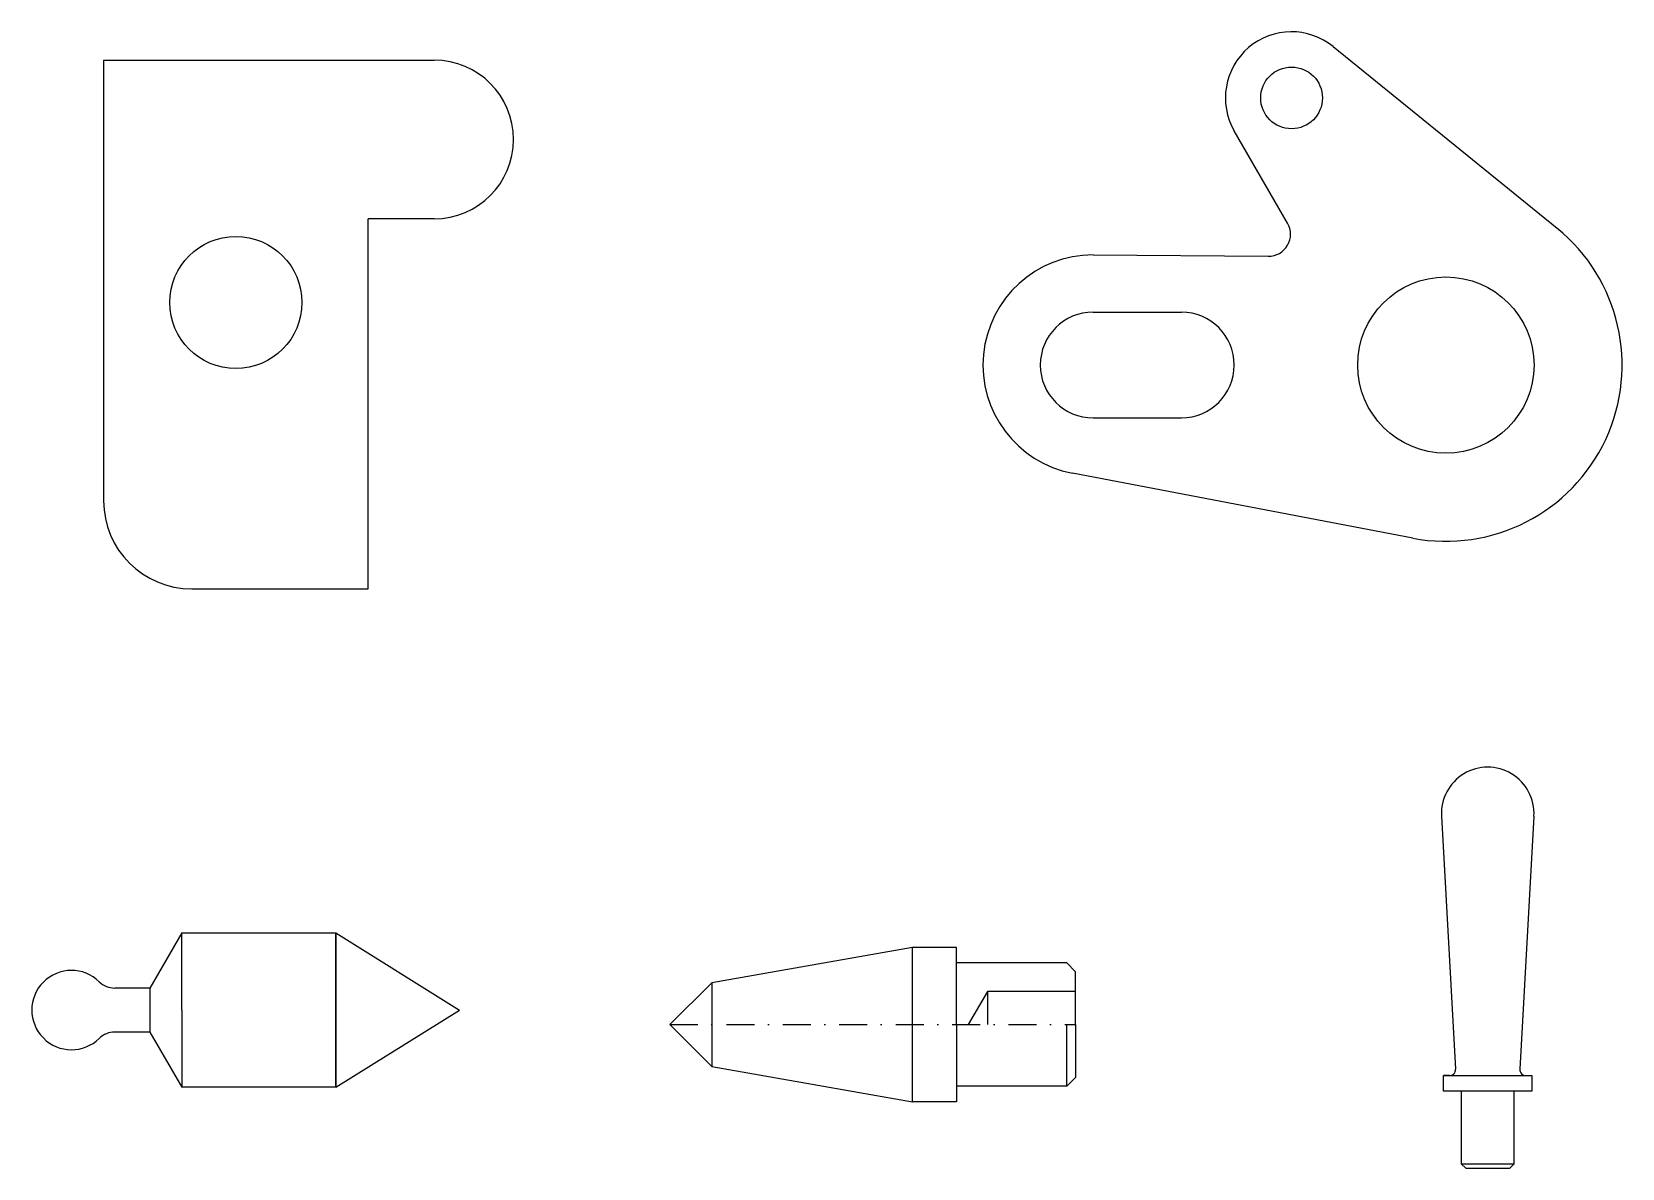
# Model space of a CAD drawing. Header units: millimetres. Extents: x 16 to 376, y 208 to 466.
import ezdxf

# ---------------------------------------------------------------- set-up
doc = ezdxf.new("R2010")
doc.units = ezdxf.units.MM
doc.linetypes.add('TRAZO_Y_PUNTO2', pattern=[12.7, 6.35, -3.175, 0, -3.175])

msp = doc.modelspace()

# ---------------------------------------------------------------- linework, layer by layer
for p, q in [((310.83, 462.9), (361.59, 421.69)), ((31.89, 459.82), (106.89, 459.82)), ((31.89, 459.82), (31.89, 359.82)), ((300.47, 422.82), (288.38, 443.75)), ((91.89, 339.82), (91.89, 423.82)), ((106.89, 423.82), (91.89, 423.82)), ((256.37, 415.63), (296.1, 415.32)), ((256.37, 402.63), (276.37, 402.63)), ((256.37, 378.63), (276.37, 378.63)), ((328.87, 351.34), (251.69, 366.08)), ((51.89, 339.82), (91.89, 339.82)), ((335.39, 288.27), (338.59, 230.83)), ((356.36, 288.27), (353.16, 230.83)), ((49.61, 261.75), (42.39, 249.25)), ((49.61, 244.25), (49.61, 261.75)), ((49.61, 261.75), (84.61, 261.75)), ((84.61, 261.75), (84.61, 226.75)), ((84.61, 261.75), (112.61, 244.25)), ((84.61, 226.75), (84.61, 261.75)), ((215.37, 258.44), (169.84, 250.41)), ((215.37, 223.44), (215.37, 258.44)), ((225.37, 258.44), (215.37, 258.44)), ((225.37, 240.94), (225.37, 258.44)), ((250.37, 254.94), (225.37, 254.94)), ((250.37, 254.94), (252.37, 252.94)), ((252.37, 240.94), (252.37, 252.94)), ((42.39, 249.25), (34.41, 249.25)), ((42.39, 249.25), (42.39, 244.25)), ((160.37, 240.94), (169.84, 250.41)), ((169.84, 250.41), (169.84, 231.47)), ((232.37, 248.44), (228.04, 240.94)), ((252.37, 248.44), (232.37, 248.44)), ((232.37, 248.44), (232.37, 240.94)), ((42.39, 244.25), (42.39, 239.25)), ((49.61, 244.25), (49.61, 226.75)), ((84.61, 226.75), (112.61, 244.25)), ((42.39, 239.25), (34.41, 239.25)), ((42.39, 239.25), (49.61, 226.75)), ((160.37, 240.94), (169.84, 231.47)), ((225.37, 240.94), (225.37, 223.44)), ((250.37, 226.94), (250.37, 240.94)), ((252.37, 240.94), (252.37, 228.94)), ((169.84, 231.47), (215.37, 223.44)), ((250.37, 226.94), (252.37, 228.94)), ((337.19, 229.36), (335.87, 229.36)), ((335.87, 225.86), (335.87, 229.36)), ((335.87, 229.36), (355.87, 229.36)), ((354.55, 229.36), (355.87, 229.36)), ((355.87, 229.36), (355.87, 225.86)), ((84.61, 226.75), (49.61, 226.75)), ((250.37, 226.94), (225.37, 226.94)), ((355.87, 225.86), (335.87, 225.86)), ((339.87, 225.86), (339.87, 209.36)), ((351.87, 209.36), (351.87, 225.86)), ((225.37, 223.44), (215.37, 223.44)), ((339.87, 209.36), (351.87, 209.36)), ((339.87, 209.36), (340.87, 208.36)), ((350.87, 208.36), (351.87, 209.36)), ((340.87, 208.36), (350.87, 208.36))]:
    msp.add_line(p, q)
at = {"linetype": 'TRAZO_Y_PUNTO2'}
msp.add_line((160.37, 240.94), (252.37, 240.94), dxfattribs=at)
for centre, radius in [((301.37, 451.25), 7), ((61.89, 404.82), 15), ((336.37, 390.63), 20)]:
    msp.add_circle(centre, radius)
for centre, radius, start, end in [((301.37, 451.25), 15, 50.9248, 210), ((106.89, 441.82), 18, 270, 90), ((296.14, 420.32), 5, 269.5426, 30), ((336.37, 390.63), 40, 259.1931, 50.9248), ((256.37, 390.63), 25, 90, 259.1931), ((256.37, 390.63), 12, 90, 270), ((276.37, 390.63), 12, 270, 90), ((51.89, 359.82), 20, 180, 270), ((345.87, 288.86), 10.5, 356.8099, 183.1901), ((24.61, 244.25), 9, 45.5847, 314.4153), ((34.41, 254.25), 5, 225.5847, 270), ((34.41, 234.25), 5, 90, 134.4153), ((337.19, 230.76), 1.4, 270, 3.1901), ((354.55, 230.76), 1.4, 176.8099, 270)]:
    msp.add_arc(centre, radius, start, end)

doc.saveas('drawing.dxf')
